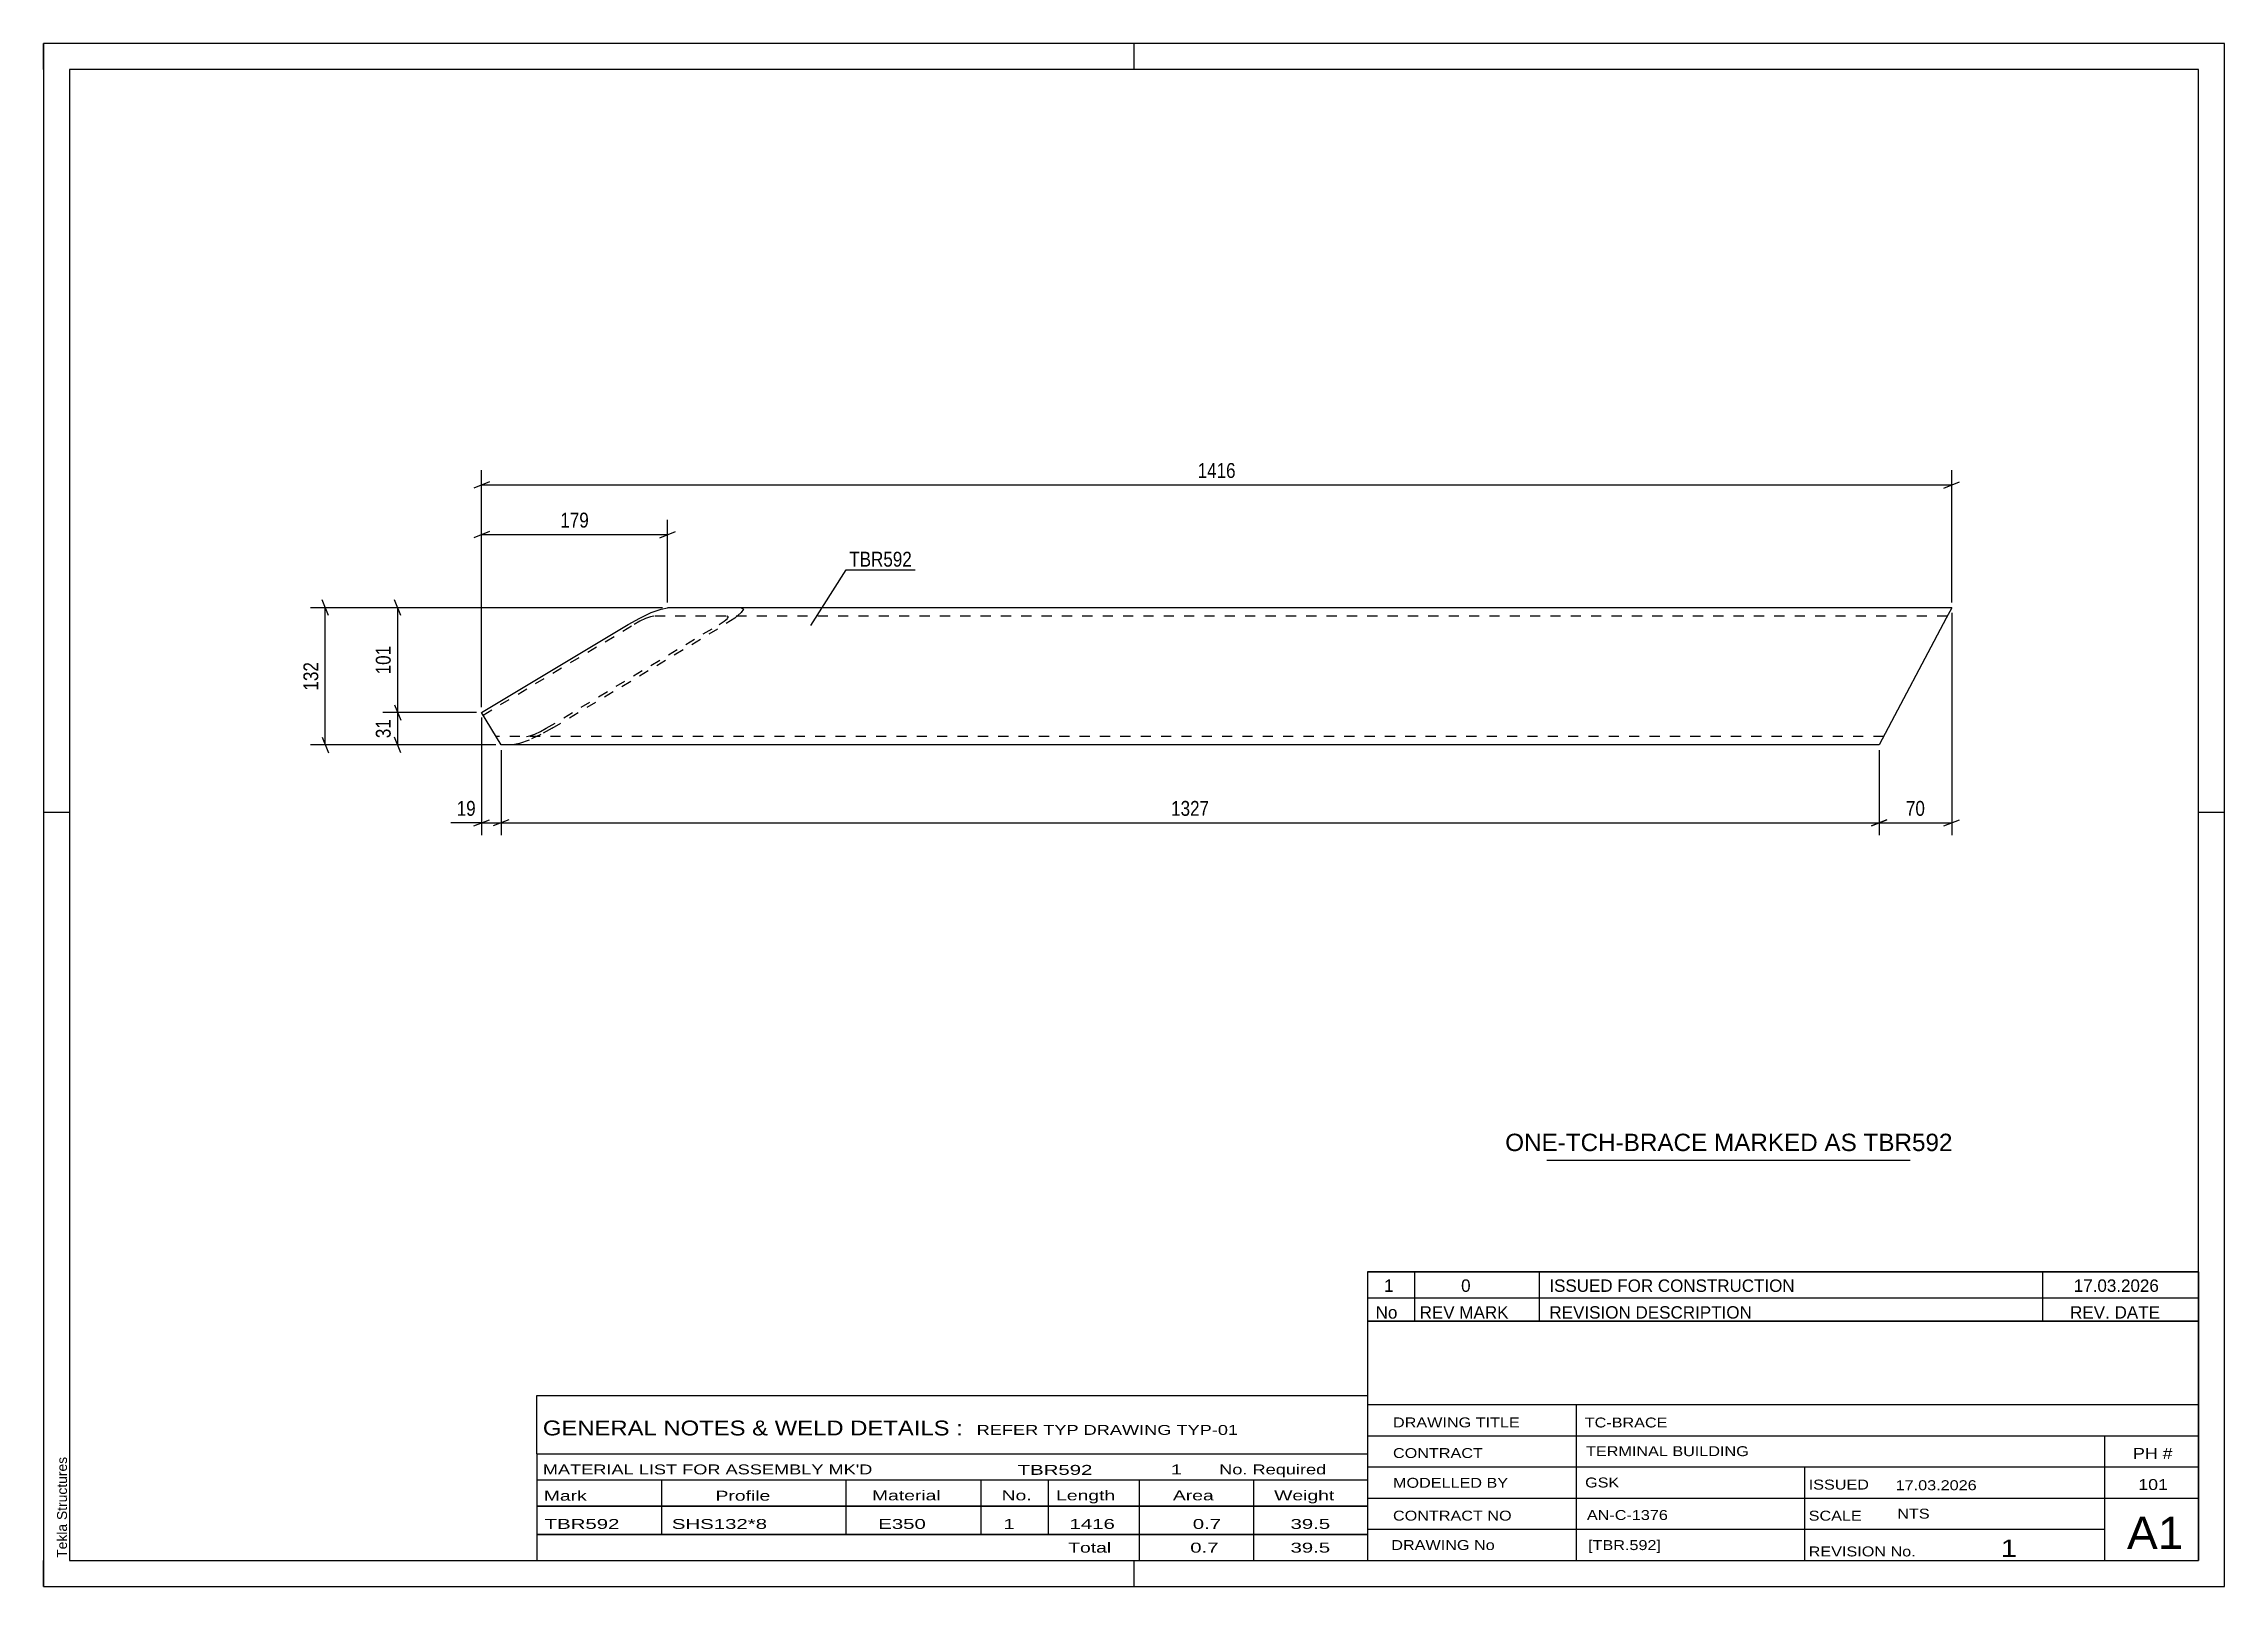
# Model space of a CAD drawing. Header units: millimetres. Extents: x 0 to 420, y 0 to 297.
import ezdxf

# ---------------------------------------------------------------- set-up
doc = ezdxf.new("R2010")
doc.units = ezdxf.units.MM
doc.linetypes.add('DXK_LINE_DOT2', pattern=[3.9198, 1.9599, -1.9599])
doc.styles.add('Arial', font='ARIAL.TTF', dxfattribs={"height": 0.2})
doc.styles.add('Arial Narrow', font='ARIALN.TTF', dxfattribs={"height": 0.2})

# ---------------------------------------------------------------- blocks, each defined once
blk = doc.blocks.new('Unknown-584891582-1161')
at = {"color": 5, "linetype": 'Continuous'}
for p, q in [((420, 297), (0, 297)), ((0, 297), (0, 0)), ((0, 292), (0, 297)), ((210, 292), (210, 297)), ((420, 0), (420, 297)), ((415, 292), (5, 292)), ((5, 292), (5, 5)), ((415, 5), (415, 292)), ((5, 149), (0, 149)), ((420, 149), (415, 149)), ((0, 0), (0, 5)), ((5, 5), (415, 5)), ((210, 0), (210, 5)), ((0, 0), (420, 0))]:
    blk.add_line(p, q, dxfattribs=at)
at = {"color": 174, "linetype": 'Continuous', "style": 'Arial'}
blk.add_text('Tekla Structures', height=1.9102, rotation=90, dxfattribs=at).set_placement((4.5, 5.5))
blk = doc.blocks.new('Part-584891582-1270 - 1252')
at = {"color": 2, "linetype": 'Continuous'}
for p, q in [((84.35, 168.24), (112.59, 185.2)), ((112.59, 185.2), (114.8, 186.42)), ((114.8, 186.42), (117.02, 187.46)), ((117.02, 187.46), (118.91, 188.15)), ((118.91, 188.15), (120.18, 188.4)), ((367.49, 188.4), (120.18, 188.4)), ((366.44, 186.42), (353.51, 162)), ((367.49, 188.4), (366.44, 186.42)), ((88.1, 162), (84.35, 168.24)), ((353.51, 162), (88.1, 162))]:
    blk.add_line(p, q, dxfattribs=at)
at = {"color": 7, "linetype": 'DXK_LINE_DOT2'}
for p, q in [((84.65, 167.74), (113.72, 185.2)), ((96.81, 165.2), (130.12, 185.2)), ((97.94, 165.2), (131.26, 185.2)), ((114.82, 185.81), (113.72, 185.2)), ((115.93, 186.33), (114.82, 185.81)), ((116.88, 186.68), (115.93, 186.33)), ((117.52, 186.8), (116.88, 186.68)), ((366.64, 186.8), (117.52, 186.8)), ((130.12, 185.2), (131.06, 185.81)), ((131.06, 185.81), (131.68, 186.33)), ((133.12, 186.42), (131.26, 185.2)), ((131.89, 186.68), (131.66, 186.8)), ((131.68, 186.33), (131.73, 186.42)), ((131.73, 186.42), (131.89, 186.68)), ((134.36, 187.46), (133.12, 186.42)), ((134.32, 188.4), (134.78, 188.15)), ((134.78, 188.15), (134.36, 187.46)), ((87.13, 163.6), (86.91, 163.97)), ((95.73, 163.97), (93.51, 162.93)), ((93.65, 163.72), (94.59, 164.07)), ((94.59, 164.07), (95.7, 164.59)), ((95.7, 164.59), (96.81, 165.2)), ((97.94, 165.2), (95.73, 163.97)), ((354.36, 163.6), (87.13, 163.6)), ((91.62, 162.24), (90.35, 162)), ((93.51, 162.93), (91.62, 162.24)), ((93.01, 163.6), (93.65, 163.72))]:
    blk.add_line(p, q, dxfattribs=at)
blk = doc.blocks.new('StraightDimension-584891582-2846 - 1252')
at = {"color": 7, "linetype": 'Continuous'}
for p, q in [((84.35, 169.24), (84.35, 214.89)), ((367.49, 189.4), (367.49, 214.89)), ((85.85, 212.64), (82.85, 211.44)), ((84.35, 212.04), (367.49, 212.04)), ((365.99, 211.44), (368.99, 212.64))]:
    blk.add_line(p, q, dxfattribs=at)
at = {"color": 0}
blk.add_wipeout([(230.17, 212.79), (230.17, 216.99), (221.66, 216.99), (221.66, 212.79)], dxfattribs=at)
at = {"color": 3, "style": 'Arial Narrow'}
blk.add_text('1416', height=2.863, dxfattribs=at).set_placement((222.26, 213.39))
blk = doc.blocks.new('StraightDimension-584891582-2630 - 1252')
at = {"color": 7, "linetype": 'Continuous'}
for p, q in [((85.85, 203.09), (82.85, 201.89)), ((84.35, 169.24), (84.35, 205.34)), ((84.35, 202.49), (120.18, 202.49)), ((118.68, 201.89), (121.68, 203.09)), ((120.18, 189.4), (120.18, 205.34))]:
    blk.add_line(p, q, dxfattribs=at)
at = {"color": 0}
blk.add_wipeout([(105.61, 203.24), (105.61, 207.44), (98.92, 207.44), (98.92, 203.24)], dxfattribs=at)
at = {"color": 3, "style": 'Arial Narrow'}
blk.add_text('179', height=2.863, dxfattribs=at).set_placement((99.52, 203.84))
blk = doc.blocks.new('StraightDimension-584891582-2874 - 1252')
at = {"color": 7, "linetype": 'Continuous'}
for p, q in [((367.49, 187.4), (367.49, 144.59)), ((353.51, 161), (353.51, 144.59)), ((355.01, 147.59), (352.01, 146.39)), ((365.99, 146.39), (368.99, 147.59)), ((353.51, 146.99), (367.49, 146.99))]:
    blk.add_line(p, q, dxfattribs=at)
at = {"color": 0}
blk.add_wipeout([(362.93, 147.74), (362.93, 151.94), (358.07, 151.94), (358.07, 147.74)], dxfattribs=at)
at = {"color": 3, "style": 'Arial Narrow'}
blk.add_text('70', height=2.863, dxfattribs=at).set_placement((358.67, 148.34))
blk = doc.blocks.new('StraightDimension-584891582-2875 - 1252')
at = {"color": 7, "linetype": 'Continuous'}
for p, q in [((88.1, 161), (88.1, 144.59)), ((353.51, 161), (353.51, 144.59)), ((89.6, 147.59), (86.6, 146.39)), ((352.01, 146.39), (355.01, 147.59)), ((88.1, 146.99), (353.51, 146.99))]:
    blk.add_line(p, q, dxfattribs=at)
at = {"color": 0}
blk.add_wipeout([(225.06, 147.74), (225.06, 151.94), (216.55, 151.94), (216.55, 147.74)], dxfattribs=at)
at = {"color": 3, "style": 'Arial Narrow'}
blk.add_text('1327', height=2.863, dxfattribs=at).set_placement((217.15, 148.34))
blk = doc.blocks.new('StraightDimension-584891582-2876 - 1252')
at = {"color": 7, "linetype": 'Continuous'}
for p, q in [((84.35, 167.24), (84.35, 144.59)), ((88.1, 161), (88.1, 144.59)), ((82.85, 146.39), (85.85, 147.59)), ((89.6, 147.59), (86.6, 146.39)), ((84.35, 146.99), (88.1, 146.99))]:
    blk.add_line(p, q, dxfattribs=at)
at = {"color": 0}
blk.add_wipeout([(83.82, 147.74), (83.82, 151.94), (78.96, 151.94), (78.96, 147.74)], dxfattribs=at)
at = {"color": 7, "linetype": 'Continuous'}
blk.add_line((84.35, 146.99), (78.44, 146.99), dxfattribs=at)
blk.add_line((84.35, 146.99), (78.44, 146.99), dxfattribs=at)
at = {"color": 3, "style": 'Arial Narrow'}
blk.add_text('19', height=2.863, dxfattribs=at).set_placement((79.56, 148.34))
blk = doc.blocks.new('StraightDimension-584891582-2970 - 1252')
at = {"color": 7, "linetype": 'Continuous'}
for p, q in [((68.79, 186.9), (67.59, 189.9)), ((119.18, 188.4), (65.34, 188.4)), ((68.19, 168.24), (68.19, 188.4)), ((83.35, 168.24), (65.34, 168.24)), ((67.59, 169.74), (68.79, 166.74))]:
    blk.add_line(p, q, dxfattribs=at)
at = {"color": 0}
blk.add_wipeout([(67.44, 181.66), (63.24, 181.66), (63.24, 174.98), (67.44, 174.98)], dxfattribs=at)
at = {"color": 3, "style": 'Arial Narrow'}
blk.add_text('101', height=2.863, rotation=90.0002, dxfattribs=at).set_placement((66.84, 175.58))
blk = doc.blocks.new('StraightDimension-584891582-2971 - 1252')
at = {"color": 7, "linetype": 'Continuous'}
for p, q in [((83.35, 168.24), (65.34, 168.24)), ((67.59, 169.74), (68.79, 166.74)), ((68.19, 162), (68.19, 168.24)), ((87.1, 162), (65.34, 162)), ((68.79, 160.5), (67.59, 163.5))]:
    blk.add_line(p, q, dxfattribs=at)
at = {"color": 0}
blk.add_wipeout([(67.44, 167.55), (63.24, 167.55), (63.24, 162.69), (67.44, 162.69)], dxfattribs=at)
at = {"color": 3, "style": 'Arial Narrow'}
blk.add_text('31', height=2.863, rotation=90.0002, dxfattribs=at).set_placement((66.84, 163.29))
blk = doc.blocks.new('StraightDimension-584891582-3032 - 1252')
at = {"color": 7, "linetype": 'Continuous'}
for p, q in [((54.85, 186.9), (53.65, 189.9)), ((119.18, 188.4), (51.4, 188.4)), ((54.25, 162), (54.25, 188.4)), ((87.1, 162), (51.4, 162)), ((53.65, 163.5), (54.85, 160.5))]:
    blk.add_line(p, q, dxfattribs=at)
at = {"color": 0}
blk.add_wipeout([(53.5, 178.54), (49.3, 178.54), (49.3, 171.86), (53.5, 171.86)], dxfattribs=at)
at = {"color": 3, "style": 'Arial Narrow'}
blk.add_text('132', height=2.863, rotation=90.0002, dxfattribs=at).set_placement((52.9, 172.46))
blk = doc.blocks.new('Unknown-584891582-3089')
at = {"color": 7, "linetype": 'Continuous'}
for p, q in [((255, 51.05), (255, 5)), ((255, 51.05), (415, 51.05)), ((415, 51), (415, 5)), ((255, 35), (415, 35)), ((295.14, 35), (295.14, 5)), ((255, 29), (415, 29)), ((397, 5.05), (397, 29.05)), ((255, 23), (415, 23)), ((339.14, 23), (339.14, 5)), ((255, 17), (415, 17)), ((255, 11), (397, 11)), ((255, 5), (415, 5))]:
    blk.add_line(p, q, dxfattribs=at)
at = {"color": 7, "style": 'Arial Narrow'}
for s, height, width, p in [('DRAWING TITLE', 1.9089, 1.425378, (259.88, 30.61)), ('TC-BRACE', 1.909, 1.425378, (296.81, 30.59)), ('CONTRACT', 1.909, 1.425378, (259.88, 24.71)), ('TERMINAL BUILDING', 1.9089, 1.425378, (297.06, 25.07)), ('MODELLED BY', 1.9089, 1.425378, (259.88, 18.98)), ('GSK', 1.909, 1.425378, (296.88, 19.04)), ('ISSUED', 1.909, 1.425378, (339.94, 18.64)), ('17.03.2026', 1.909, 1.425378, (356.69, 18.52)), ('CONTRACT NO', 1.9089, 1.425378, (259.88, 12.66)), ('AN-C-1376', 1.909, 1.425378, (297.23, 12.78)), ('SCALE', 1.909, 1.425378, (339.94, 12.65)), ('A1', 6.204, 1.25, (401.24, 7.2)), ('DRAWING No', 1.909, 1.425378, (259.56, 7)), ('[TBR.592]', 1.909, 1.425378, (297.46, 6.99)), ('1', 3.34, 1.5, (376.91, 5.68)), ('REVISION No.', 1.9089, 1.425378, (339.94, 5.77))]:
    blk.add_text(s, height=height, dxfattribs=dict(at, width=width)).set_placement(p)
at = {"color": 7, "linetype": 'Continuous', "style": 'Arial Narrow'}
for s, height, width, p in [('PH #', 2.1, 1.42538, (402.4, 24.55)), ('101', 2.1, 1.42538, (403.41, 18.55)), ('NTS', 1.909, 1.425378, (357, 13.05))]:
    blk.add_text(s, height=height, dxfattribs=dict(at, width=width)).set_placement(p)
blk = doc.blocks.new('Unknown-584891582-3090')
at = {"color": 7, "linetype": 'Continuous'}
for p, q in [((255, 60.55), (415, 60.55)), ((415, 60.55), (255, 60.55)), ((255, 60.55), (255, 55.55)), ((264, 60.55), (264, 55.55)), ((288, 60.55), (288, 55.55)), ((385, 60.55), (385, 55.55)), ((415, 60.55), (415, 55.55)), ((255, 55.55), (415, 55.55)), ((255, 55.55), (255, 51.05)), ((255, 55.55), (415, 55.55)), ((264, 55.55), (264, 51.05)), ((288, 55.55), (288, 51.05)), ((385, 55.55), (385, 51.05)), ((415, 55.55), (415, 51.05)), ((415, 51.05), (255, 51.05))]:
    blk.add_line(p, q, dxfattribs=at)
at = {"color": 7, "linetype": 'Continuous', "style": 'Arial Narrow'}
for s, height, width, p in [('1', 2.39, 1.196471, (258.16, 56.7)), ('0', 2.39, 1.196471, (273, 56.7)), ('ISSUED FOR CONSTRUCTION', 2.3861, 1.196471, (290, 56.7)), ('17.03.2026', 2.386, 1.196471, (391, 56.7)), ('No', 2.386, 1.2, (256.54, 51.55)), ('REV MARK', 2.386, 1.2, (265, 51.55)), ('REVISION DESCRIPTION', 2.3861, 1.2, (290, 51.55)), ('REV. DATE', 2.386, 1.2, (390.28, 51.55))]:
    blk.add_text(s, height=height, dxfattribs=dict(at, width=width)).set_placement(p)
blk = doc.blocks.new('Unknown-584891582-3091')
at = {"color": 7, "linetype": 'Continuous'}
for p, q in [((95, 36.75), (255, 36.75)), ((95, 25.5), (95, 36.75)), ((255, 36.75), (255, 25.5)), ((95, 25.5), (255, 25.5)), ((95, 25.5), (95, 20.5)), ((255, 25.5), (255, 20.5)), ((95, 20.5), (255, 20.5)), ((95, 20.5), (95, 15.5)), ((119, 20.5), (119, 15.5)), ((154.5, 20.5), (154.5, 15.5)), ((180.5, 20.5), (180.5, 15.5)), ((193.5, 20.5), (193.5, 15.5)), ((211, 20.5), (211, 15.5)), ((233, 20.5), (233, 15.5)), ((255, 20.5), (255, 15.5)), ((95, 15.5), (255, 15.5)), ((95, 15.45), (95, 10.05)), ((95, 15.45), (255, 15.45)), ((119, 15.5), (119, 10)), ((154.5, 15.5), (154.5, 10)), ((180.5, 15.5), (180.5, 10)), ((193.5, 15.5), (193.5, 10)), ((211, 15.5), (211, 10)), ((233, 15.5), (233, 10)), ((255, 15.45), (255, 10.05)), ((95, 10.05), (255, 10.05)), ((95, 10), (255, 10)), ((95, 10), (95, 5)), ((211, 10), (211, 5)), ((233, 10), (233, 5)), ((255, 10), (255, 5)), ((95, 5), (255, 5))]:
    blk.add_line(p, q, dxfattribs=at)
at = {"color": 7, "style": 'Arial Narrow'}
for s, height, width, p in [('GENERAL NOTES & WELD DETAILS :', 2.8633, 1.4, (96.15, 29.06)), ('REFER TYP DRAWING TYP-01', 1.9089, 1.6, (179.7, 29.16)), ("MATERIAL LIST FOR ASSEMBLY MK'D", 1.9089, 1.6, (96.15, 21.56)), ('TBR592', 1.909, 1.794707, (187.59, 21.47)), ('1', 1.91, 1.794707, (217.08, 21.56)), ('No. Required', 1.9089, 1.6, (226.41, 21.56)), ('Mark', 1.909, 1.7, (96.34, 16.5)), ('Profile', 1.909, 1.7, (129.41, 16.5)), ('Material', 1.909, 1.7, (159.54, 16.56)), ('No.', 1.909, 1.7, (184.5, 16.56)), ('Length', 1.909, 1.7, (195, 16.56)), ('Area', 1.909, 1.7, (217.5, 16.56)), ('Weight', 1.909, 1.7, (237, 16.56))]:
    blk.add_text(s, height=height, dxfattribs=dict(at, width=width)).set_placement(p)
at = {"color": 7, "linetype": 'Continuous', "style": 'Arial Narrow'}
for s, height, width, p in [('TBR592', 1.909, 1.794707, (96.5, 11.06)), ('SHS132*8', 1.909, 1.794707, (121, 11.06)), ('E350', 1.909, 1.794707, (160.74, 11.06)), ('1', 1.91, 1.794707, (184.86, 11.06)), ('1416', 1.909, 1.794707, (197.58, 11.06)), ('0.7', 1.909, 1.794707, (221.32, 11.06)), ('39.5', 1.909, 1.794707, (240.14, 11.06)), ('Total', 1.909, 1.7, (197.33, 6.5)), ('0.7', 1.909, 1.794707, (220.83, 6.5)), ('39.5', 1.909, 1.794707, (240.14, 6.5))]:
    blk.add_text(s, height=height, dxfattribs=dict(at, width=width)).set_placement(p)
blk = doc.blocks.new('Unknown-584891582-3092')
at = {"color": 7, "linetype": 'Continuous'}
blk.add_line((289.5, 82.05), (359.5, 82.05), dxfattribs=at)
at = {"color": 7, "style": 'Arial'}
blk.add_text('ONE-TCH-BRACE MARKED AS TBR592', height=3.3428, dxfattribs=at).set_placement((281.49, 83.8))
blk = doc.blocks.new('Mark-584891582-1265 - 1252')
at = {"color": 0}
blk.add_wipeout([(167.23, 196.31), (167.23, 199.31), (155.17, 199.31), (155.17, 196.31)], dxfattribs=at)
blk.add_wipeout([(167.23, 196.31), (167.23, 199.31), (155.17, 199.31), (155.17, 196.31)], dxfattribs=at)
at = {"color": 30, "linetype": 'Continuous'}
for p, q in [((147.73, 185.01), (154.57, 195.71)), ((154.57, 195.71), (167.83, 195.71))]:
    blk.add_line(p, q, dxfattribs=at)
at = {"color": 3, "style": 'Arial Narrow'}
blk.add_text('TBR592', height=2.863, dxfattribs=at).set_placement((155.17, 196.31))

msp = doc.modelspace()

# ---------------------------------------------------------------- block references
for name in ['Unknown-584891582-1161', 'Part-584891582-1270 - 1252', 'Unknown-584891582-3092', 'Unknown-584891582-3090', 'Unknown-584891582-3089', 'Unknown-584891582-3091']:
    msp.add_blockref(name, (0, 0))

# ---------------------------------------------------------------- next in the draw order: block references
msp.add_blockref('StraightDimension-584891582-2846 - 1252', (0, 0))

# ---------------------------------------------------------------- next in the draw order: block references
for name in ['StraightDimension-584891582-2630 - 1252', 'Mark-584891582-1265 - 1252', 'StraightDimension-584891582-2874 - 1252']:
    msp.add_blockref(name, (0, 0))

# ---------------------------------------------------------------- next in the draw order: block references
msp.add_blockref('StraightDimension-584891582-2875 - 1252', (0, 0))

# ---------------------------------------------------------------- next in the draw order: block references
msp.add_blockref('StraightDimension-584891582-2876 - 1252', (0, 0))

# ---------------------------------------------------------------- next in the draw order: block references
msp.add_blockref('StraightDimension-584891582-2970 - 1252', (0, 0))

# ---------------------------------------------------------------- next in the draw order: block references
msp.add_blockref('StraightDimension-584891582-2971 - 1252', (0, 0))

# ---------------------------------------------------------------- next in the draw order: block references
msp.add_blockref('StraightDimension-584891582-3032 - 1252', (0, 0))

doc.saveas('drawing.dxf')
